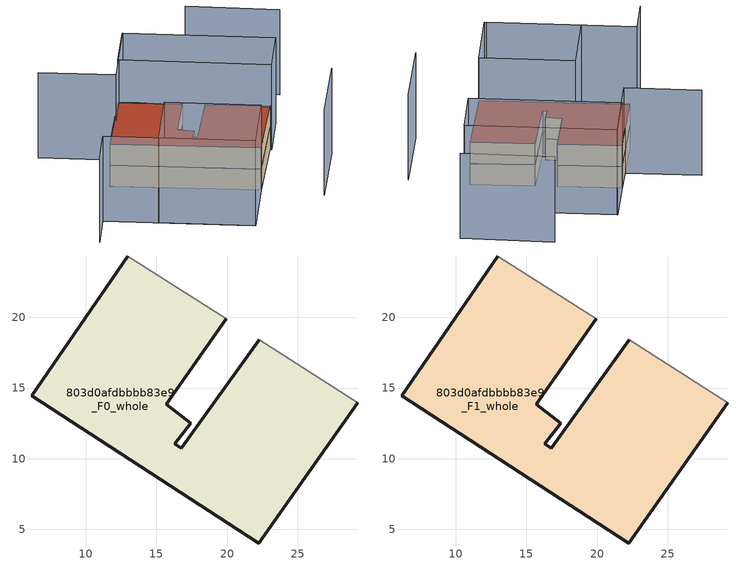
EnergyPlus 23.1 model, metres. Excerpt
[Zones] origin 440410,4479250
803d0afdbbbb83e9_F0_whole
 floor ground (EU_floor_Construction): 22.24,4.04 29.24,13.95 22.27,18.4 16.76,10.73 16.31,11.04 17.41,12.5 15.71,13.84 19.92,19.89 12.97,24.33 6.17,14.46 z0
 wall outside (EU_wall_Construction): 19.92,19.89 15.71,13.84 17.41,12.5 16.31,11.04 16.76,10.73 22.27,18.4 / 29.24,13.95 22.24,4.04 6.17,14.46 12.97,24.33 z0:3
 wall adiabatic (EU_wall_Construction): 12.97,24.33 19.92,19.89 / 22.27,18.4 29.24,13.95 z0:3
803d0afdbbbb83e9_F1_whole
 floor to 803d0afdbbbb83e9_F0_whole (EU_floor_Construction): 22.24,4.04 29.24,13.95 22.27,18.4 16.75,10.73 16.31,11.04 17.41,12.5 15.71,13.84 19.92,19.89 12.97,24.33 6.17,14.46 z3
 wall outside (EU_wall_Construction): 19.92,19.89 15.71,13.84 17.41,12.5 16.31,11.04 16.76,10.73 22.27,18.4 / 29.24,13.95 22.24,4.04 6.17,14.46 12.97,24.33 z3:6
 wall adiabatic (EU_wall_Construction): 12.97,24.33 19.92,19.89 / 22.27,18.4 29.24,13.95 z3:6
 roof outside (EU_roof_Construction): 22.27,18.4 29.24,13.95 22.24,4.04 6.17,14.46 12.97,24.33 19.92,19.89 15.71,13.84 17.41,12.5 16.31,11.04 16.76,10.73 z6
shading: -2.82,1.34 0.48,6.3 / 0.48,6.3 16.36,-4.28 / 17.32,30.67 10.67,20.67 / 10.67,20.67 2.43,26.14 / 37.85,26.63 28.01,33.52 / 28.54,-1.09 35.22,8.78 / 16.58,-4.44 6.39,2.36 / 6.39,2.36 12.05,10.85 / 12.05,10.85 22.25,4.05 / 22.25,4.05 16.58,-4.44 / 17.23,30.73 33.46,19.91 / 33.46,19.91 29.2,13.51 / 29.2,13.51 12.97,24.33 / 12.97,24.33 17.23,30.73 z0:12
[Building]
EU S2 Campaign: North Axis=0; Terrain=City; Solar Distribution=FullExterior
[Site:Location]
Madrid: Latitude=40.5; Longitude=-3.5; Time Zone=1; Elevation=609
[SizingPeriod:WeatherFileDays]
AnnualSizingPeriod: Begin Month=1; Begin Day of Month=1; End Month=12; End Day of Month=31; Day of Week for Start Day=Monday; Use Weather File Daylight Saving Period=No; Use Weather File Rain and Snow Indicators=No
[MATERIAL]
EU_InternalMass_Material: Roughness=MediumRough; Thickness=0.1; Conductivity=1; Density=1800; Specific Heat=900; Thermal Absorptance=0.9; Solar Absorptance=0.7; Visible Absorptance=0.7
[MATERIAL:NOMASS] Roughness=MediumRough; Thermal Absorptance=0.9; Solar Absorptance=0.7; Visible Absorptance=0.7
Name | Thermal Resistance
EU_wall_NoMass | 0.419739
EU_roof_NoMass | 0.352165
EU_floor_NoMass | 0.608284
[CONSTRUCTION]
EU_wall_Construction: EU_wall_NoMass
EU_roof_Construction: EU_roof_NoMass
EU_floor_Construction: EU_floor_NoMass
EU_InternalMass_Construction: EU_InternalMass_Material
[ZONE] Type=1; Multiplier=1; Ceiling Height=autocalculate; Floor Area=autocalculate; Part of Total Floor Area=Yes
Name | Volume
803d0afdbbbb83e9_F0_whole | 630.925
803d0afdbbbb83e9_F1_whole | 630.924
[INTERNALMASS] Construction=EU_InternalMass_Construction; Surface Area=210.308
Name | Zone or ZoneList
803d0afdbbbb83e9_F0_whole_EU_InternalMass | 803d0afdbbbb83e9_F0_whole
803d0afdbbbb83e9_F1_whole_EU_InternalMass | 803d0afdbbbb83e9_F1_whole
[OTHEREQUIPMENT] Fuel Type=Electricity; Design Level Calculation Method=Watts/Area; Power per Zone Floor Area=1; Fraction Latent=0; Fraction Radiant=0; Fraction Lost=0; Carbon Dioxide Generation Rate=0; EndUse Subcategory=EU_Step8_InternalGains
Name | Zone or ZoneList or Space or SpaceList | Schedule
EU_Step8_InternalGain_803d0afdbbbb83e9_F0_whole_f000 | 803d0afdbbbb83e9_F0_whole | EU_Step8_GainSchedule_803d0afdbbbb83e9_F0_whole_f000
EU_Step8_InternalGain_803d0afdbbbb83e9_F1_whole_f000 | 803d0afdbbbb83e9_F1_whole | EU_Step8_GainSchedule_803d0afdbbbb83e9_F1_whole_f000
[ZONEVENTILATION:DESIGNFLOWRATE] Schedule=EU_AlwaysOn; Design Flow Rate Calculation Method=AirChanges/Hour; Air Changes per Hour=0.703302; Ventilation Type=Natural; Fan Pressure Rise=0; Fan Total Efficiency=1; Constant Term Coefficient=1; Temperature Term Coefficient=0; Velocity Term Coefficient=0; Velocity Squared Term Coefficient=0; Minimum Indoor Temperature=-100; Maximum Indoor Temperature=100; Delta Temperature=-100; Minimum Outdoor Temperature=-100; Maximum Outdoor Temperature=100; Maximum Wind Speed=40
Name | Zone or ZoneList or Space or SpaceList
EU_ConstantAir_803d0afdbbbb83e9_F0_whole | 803d0afdbbbb83e9_F0_whole
EU_ConstantAir_803d0afdbbbb83e9_F1_whole | 803d0afdbbbb83e9_F1_whole
[HVACTEMPLATE:THERMOSTAT] Constant Heating Setpoint=20; Constant Cooling Setpoint=50
EU_HeatOnly_803d0afdbbbb83e9_F0_whole; EU_HeatOnly_803d0afdbbbb83e9_F1_whole
[HVACTEMPLATE:ZONE:IDEALLOADSAIRSYSTEM] System Availability Schedule=EU_AlwaysOn; Maximum Heating Supply Air Temperature=50; Minimum Cooling Supply Air Temperature=13; Maximum Heating Supply Air Humidity Ratio=0.0156; Minimum Cooling Supply Air Humidity Ratio=0.0077; Heating Limit=NoLimit; Cooling Limit=NoLimit; Heating Availability Schedule=EU_AlwaysOn; Cooling Availability Schedule=EU_CoolingOff; Dehumidification Control Type=ConstantSensibleHeatRatio; Cooling Sensible Heat Ratio=0.7; Dehumidification Setpoint=60; Humidification Control Type=None; Humidification Setpoint=30; Outdoor Air Method=None; Outdoor Air Flow Rate per Person=0.00944; Outdoor Air Flow Rate per Zone Floor Area=0; Outdoor Air Flow Rate per Zone=0; Demand Controlled Ventilation Type=None; Outdoor Air Economizer Type=NoEconomizer; Heat Recovery Type=None; Sensible Heat Recovery Effectiveness=0.7; Latent Heat Recovery Effectiveness=0.65
Name | Template Thermostat
803d0afdbbbb83e9_F0_whole | EU_HeatOnly_803d0afdbbbb83e9_F0_whole
803d0afdbbbb83e9_F1_whole | EU_HeatOnly_803d0afdbbbb83e9_F1_whole
[SIZING:ZONE] Zone Cooling Design Supply Air Temperature Input Method=SupplyAirTemperature; Zone Cooling Design Supply Air Temperature=13; Zone Heating Design Supply Air Temperature Input Method=SupplyAirTemperature; Zone Heating Design Supply Air Temperature=50; Zone Cooling Design Supply Air Humidity Ratio=0.008; Zone Heating Design Supply Air Humidity Ratio=0.008; Cooling Design Air Flow Method=DesignDay; Cooling Design Air Flow Rate=0; Cooling Minimum Air Flow per Zone Floor Area=0.000762; Cooling Minimum Air Flow=0; Cooling Minimum Air Flow Fraction=0.2; Heating Design Air Flow Method=DesignDay; Heating Design Air Flow Rate=0; Heating Maximum Air Flow per Zone Floor Area=0.002032; Heating Maximum Air Flow=0.141576; Heating Maximum Air Flow Fraction=0.3; Account for Dedicated Outdoor Air System=No; Dedicated Outdoor Air System Control Strategy=NeutralSupplyAir; Dedicated Outdoor Air Low Setpoint Temperature for Design=autosize; Dedicated Outdoor Air High Setpoint Temperature for Design=autosize; Zone Load Sizing Method=Sensible Load Only No Latent Load; Zone Latent Cooling Design Supply Air Humidity Ratio Input Method=HumidityRatioDifference; Zone Cooling Design Supply Air Humidity Ratio Difference=0.005; Zone Latent Heating Design Supply Air Humidity Ratio Input Method=HumidityRatioDifference; Zone Humidification Design Supply Air Humidity Ratio Difference=0.005
803d0afdbbbb83e9_F0_whole; 803d0afdbbbb83e9_F1_whole
[SCHEDULE:CONSTANT]
Name | Hourly Value
EU_AlwaysOn | 1
EU_CoolingOff | 0
[SCHEDULE:FILE] Column Number=1; Rows to Skip at Top=0; Number of Hours of Data=8760; Column Separator=Comma; Interpolate to Timestep=No; Minutes per Item=60; Adjust Schedule for Daylight Savings=Yes
Name | File
EU_Step8_GainSchedule_803d0afdbbbb83e9_F0_whole_f000 | ../../schedules/803d0afdbbbb83e9/803d0afdbbbb83e9_F0_whole_f000_gain.csv
EU_Step8_GainSchedule_803d0afdbbbb83e9_F1_whole_f000 | ../../schedules/803d0afdbbbb83e9/803d0afdbbbb83e9_F1_whole_f000_gain.csv
